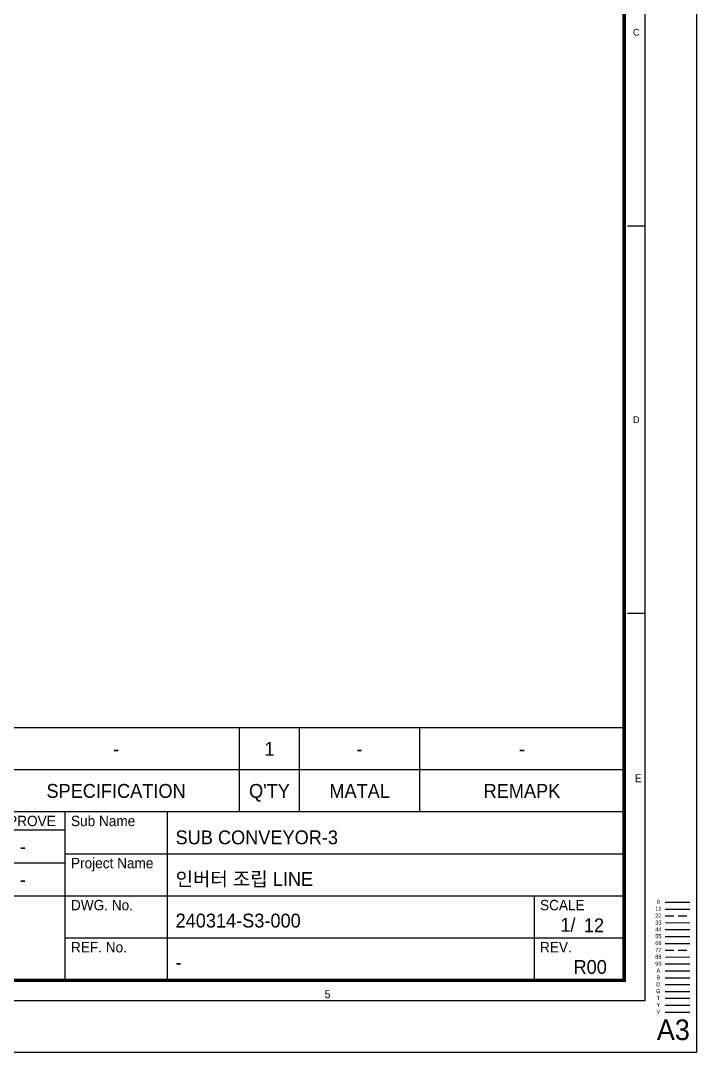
# Model space of a CAD drawing. Header units: inches. Extents: x 0 to 77285, y -118 to 40065.
# Drawn here: x 15189 to 16369, y 36501 to 38304 of the extents above; entities that cross this region are included whole.
import ezdxf
from ezdxf.enums import TextEntityAlignment as Align

# ---------------------------------------------------------------- set-up
doc = ezdxf.new("R2010")
doc.units = ezdxf.units.IN
doc.header["$LTSCALE"] = 5
doc.header["$MEASUREMENT"] = 0
for name, pattern in [('CENTER', [2, 1.25, -0.25, 0.25, -0.25]), ('HIDDEN', [0.375, 0.25, -0.125]), ('PHANTOM', [2.5, 1.25, -0.25, 0.25, -0.25, 0.25, -0.25])]:
    doc.linetypes.add(name, pattern=pattern)
for name, color, linetype in [('11', 1, 'CENTER'), ('22', 2, 'HIDDEN'), ('44', 4, 'Continuous'), ('55', 5, 'Continuous'), ('66', 6, 'PHANTOM'), ('77', 40, 'HIDDEN'), ('99', 181, 'Continuous'), ('A', 8, 'Continuous'), ('B', 123, 'Continuous'), ('D', 3, 'Continuous'), ('G', 231, 'Continuous'), ('T', 3, 'Continuous'), ('VV', 1, 'Continuous'), ('Y', 60, 'Continuous')]:
    doc.layers.add(name, color=color, linetype=linetype)
doc.layers.add('33', color=3, linetype='PHANTOM', lineweight=9)
doc.layers.add('88', color=35, linetype='Continuous', lineweight=5)
doc.styles.add('SCI', font='')
doc.styles.get('SCI').set_extended_font_data('Gulim')

# ---------------------------------------------------------------- blocks, each defined once
blk = doc.blocks.new('A$C60684f4e')
at = {"color": 2}
for p, q in [((412.5, -176.7), (410, -176.7)), ((412.5, -233.1), (410, -233.1))]:
    blk.add_line(p, q, dxfattribs=at)
for p, q in [((409.5, -249.75), (269.5, -249.75)), ((409.5, -255.88), (269.5, -255.88)), ((409.5, -262), (269.5, -262)), ((328.12, -262), (328.12, -286.5)), ((328.12, -264.63), (291.38, -264.63)), ((328.12, -269.44), (291.38, -269.44)), ((415.47, -275.13), (419.07, -275.13))]:
    blk.add_line(p, q)
at = {"color": 3}
for p, q in [((353.5, -255.88), (353.5, -249.75)), ((362.25, -255.88), (362.25, -249.75)), ((379.75, -255.88), (379.75, -249.75)), ((353.5, -262), (353.5, -255.88)), ((362.25, -262), (362.25, -255.88)), ((379.75, -262), (379.75, -255.88)), ((343, -262), (343, -286.5)), ((409.57, -268.13), (328.12, -268.13)), ((409.5, -274.25), (269.5, -274.25)), ((409.57, -280.38), (328.12, -280.38))]:
    blk.add_line(p, q, dxfattribs=at)
at = {"color": 2}
blk.add_lwpolyline([(12.5, -289.5), (12.5, -7.5), (412.5, -7.5), (412.5, -289.5)], close=True, dxfattribs=at)
at = {"color": 40, "const_width": 0.5}
blk.add_lwpolyline([(15.5, -286.5), (15.5, -10.5), (409.5, -10.5), (409.5, -286.5)], close=True, dxfattribs=at)
at = {"layer": '11'}
blk.add_line((415.47, -276.13), (419.07, -276.13), dxfattribs=at)
at = {"layer": '22'}
blk.add_line((415.47, -277.13), (419.07, -277.13), dxfattribs=at)
at = {"layer": '33'}
blk.add_line((415.47, -278.13), (419.07, -278.13), dxfattribs=at)
at = {"layer": '44'}
blk.add_line((415.47, -279.13), (419.07, -279.13), dxfattribs=at)
at = {"layer": '55'}
blk.add_line((415.47, -280.13), (419.07, -280.13), dxfattribs=at)
at = {"layer": '66'}
blk.add_line((415.47, -281.13), (419.07, -281.13), dxfattribs=at)
at = {"layer": '77'}
blk.add_line((415.47, -282.13), (419.07, -282.13), dxfattribs=at)
at = {"layer": '88'}
blk.add_line((415.47, -283.13), (419.07, -283.13), dxfattribs=at)
at = {"layer": '99'}
blk.add_line((415.47, -284.13), (419.07, -284.13), dxfattribs=at)
at = {"layer": 'A'}
blk.add_line((415.47, -285.13), (419.07, -285.13), dxfattribs=at)
at = {"layer": 'B'}
blk.add_line((415.47, -286.13), (419.07, -286.13), dxfattribs=at)
at = {"layer": 'D'}
blk.add_line((415.47, -287.13), (419.07, -287.13), dxfattribs=at)
at = {"layer": 'Defpoints', "color": 1}
blk.add_lwpolyline([(0, -297), (0, 0), (420, 0), (420, -297)], close=True, dxfattribs=at)
at = {"layer": 'G'}
blk.add_line((415.47, -288.13), (419.07, -288.13), dxfattribs=at)
at = {"layer": 'T'}
for p, q in [((396.38, -274.25), (396.38, -286.5)), ((415.47, -289.13), (419.07, -289.13))]:
    blk.add_line(p, q, dxfattribs=at)
at = {"layer": 'VV'}
blk.add_line((415.47, -291.13), (419.07, -291.13), dxfattribs=at)
at = {"layer": 'Y'}
blk.add_line((415.47, -290.13), (419.07, -290.13), dxfattribs=at)
at = {"color": 2, "style": 'SCI'}
for s, height, p in [('C', 1, (411.25, -148.5)), ('D', 1, (411.25, -204.9)), ('E', 1.17, (411.54, -257.1)), ('5', 1.17, (366.33, -288.54))]:
    blk.add_text(s, height=height, dxfattribs=at).set_placement(p, align=Align.MIDDLE_CENTER)
at = {"style": 'SCI'}
for s, height, p in [('SPECIFICATION', 2.0192, (335.56, -258.94)), ("Q'TY", 2.019, (357.88, -258.94)), ('MATAL', 2.019, (371, -258.94)), ('REMAPK', 2.019, (394.62, -258.94)), ('APPROVE', 1.514, (322, -263.31)), ('-', 2.02, (322, -267.03)), ('0', 0.6, (414.47, -275.09))]:
    blk.add_text(s, height=height, dxfattribs=at).set_placement(p, align=Align.MIDDLE_CENTER)
for s, height, p in [('Sub Name', 1.514, (329, -263.31)), ('Project Name', 1.5144, (329, -269.44)), ('DWG. No.', 1.514, (329, -275.56)), ('SCALE', 1.514, (397.25, -275.56)), ('REF. No.', 1.514, (329, -281.69)), ('REV.', 1.514, (397.25, -281.69))]:
    blk.add_text(s, height=height, dxfattribs=at).set_placement(p, align=Align.MIDDLE_LEFT)
at = {"color": 40, "style": 'SCI'}
for s, height, p in [('-', 2.02, (322, -271.84)), ('1/', 2.019, (401.31, -278.44))]:
    blk.add_text(s, height=height, dxfattribs=at).set_placement(p, align=Align.MIDDLE_CENTER)
at = {"color": 2, "style": 'SCI'}
blk.add_text('A3', height=3, dxfattribs=at).set_placement((419.05, -296.11), align=Align.BOTTOM_RIGHT)
at = {"layer": '11', "style": 'SCI'}
blk.add_text('11', height=0.6, dxfattribs=at).set_placement((414.47, -276.09), align=Align.MIDDLE_CENTER)
at = {"layer": '22', "style": 'SCI'}
blk.add_text('22', height=0.6, dxfattribs=at).set_placement((414.47, -277.09), align=Align.MIDDLE_CENTER)
at = {"layer": '33', "style": 'SCI'}
blk.add_text('33', height=0.6, dxfattribs=at).set_placement((414.47, -278.09), align=Align.MIDDLE_CENTER)
at = {"layer": '44', "style": 'SCI'}
blk.add_text('44', height=0.6, dxfattribs=at).set_placement((414.47, -279.09), align=Align.MIDDLE_CENTER)
at = {"layer": '55', "style": 'SCI'}
blk.add_text('55', height=0.6, dxfattribs=at).set_placement((414.47, -280.09), align=Align.MIDDLE_CENTER)
at = {"layer": '66', "style": 'SCI'}
blk.add_text('66', height=0.6, dxfattribs=at).set_placement((414.47, -281.09), align=Align.MIDDLE_CENTER)
at = {"layer": '77', "style": 'SCI'}
blk.add_text('77', height=0.6, dxfattribs=at).set_placement((414.47, -282.09), align=Align.MIDDLE_CENTER)
at = {"layer": '88', "style": 'SCI'}
blk.add_text('88', height=0.6, dxfattribs=at).set_placement((414.47, -283.09), align=Align.MIDDLE_CENTER)
at = {"layer": '99', "style": 'SCI'}
blk.add_text('99', height=0.6, dxfattribs=at).set_placement((414.47, -284.09), align=Align.MIDDLE_CENTER)
at = {"layer": 'A', "style": 'SCI'}
blk.add_text('A', height=0.6, dxfattribs=at).set_placement((414.47, -285.09), align=Align.MIDDLE_CENTER)
at = {"layer": 'B', "style": 'SCI'}
blk.add_text('B', height=0.6, dxfattribs=at).set_placement((414.47, -286.09), align=Align.MIDDLE_CENTER)
at = {"layer": 'D', "style": 'SCI'}
blk.add_text('D', height=0.6, dxfattribs=at).set_placement((414.47, -287.09), align=Align.MIDDLE_CENTER)
at = {"layer": 'G', "style": 'SCI'}
blk.add_text('G', height=0.6, dxfattribs=at).set_placement((414.47, -288.09), align=Align.MIDDLE_CENTER)
at = {"layer": 'T', "style": 'SCI'}
blk.add_text('T', height=0.6, dxfattribs=at).set_placement((414.47, -289.09), align=Align.MIDDLE_CENTER)
at = {"layer": 'VV', "style": 'SCI'}
blk.add_text('V', height=0.6, dxfattribs=at).set_placement((414.47, -291.09), align=Align.MIDDLE_CENTER)
at = {"layer": 'Y', "style": 'SCI'}
blk.add_text('Y', height=0.6, dxfattribs=at).set_placement((414.47, -290.09), align=Align.MIDDLE_CENTER)

msp = doc.modelspace()

# ---------------------------------------------------------------- block references
at = {"xscale": 12, "yscale": 12, "zscale": 12}
msp.add_blockref('A$C60684f4e', (11329.2050184, 40065.41058948), dxfattribs=at)

# ---------------------------------------------------------------- texts
at = {"style": 'SCI'}
for s, p in [('1', (15623.7050184, 37031.66058948)), ('-', (15355.9550184, 37031.66058948)), ('-', (15781.2050184, 37031.66058948)), ('-', (16064.7050184, 37031.66058948))]:
    msp.add_text(s, height=24.23076923, dxfattribs=at).set_placement(p, align=Align.MIDDLE_CENTER)
at = {"color": 40, "style": 'SCI'}
for s, height, p in [('SUB CONVEYOR-3', 24.2307692308, (15459.86008321, 36876.98751256)), ('인버터 조립 LINE', 24.2307692308, (15459.86008321, 36804.29520486)), ('240314-S3-000', 24.2307692308, (15459.86008321, 36731.60289717)), ('12', 24.230769231, (16172.75638425, 36723.32405102)), ('-', 24.23076923, (15459.86008321, 36658.91058948))]:
    msp.add_text(s, height=height, dxfattribs=at).set_placement(p, align=Align.MIDDLE_LEFT)
msp.add_text('R00', height=24.230769231, dxfattribs=at).set_placement((16183.83963378, 36650.63174333), align=Align.MIDDLE_CENTER)

doc.saveas('drawing.dxf')
